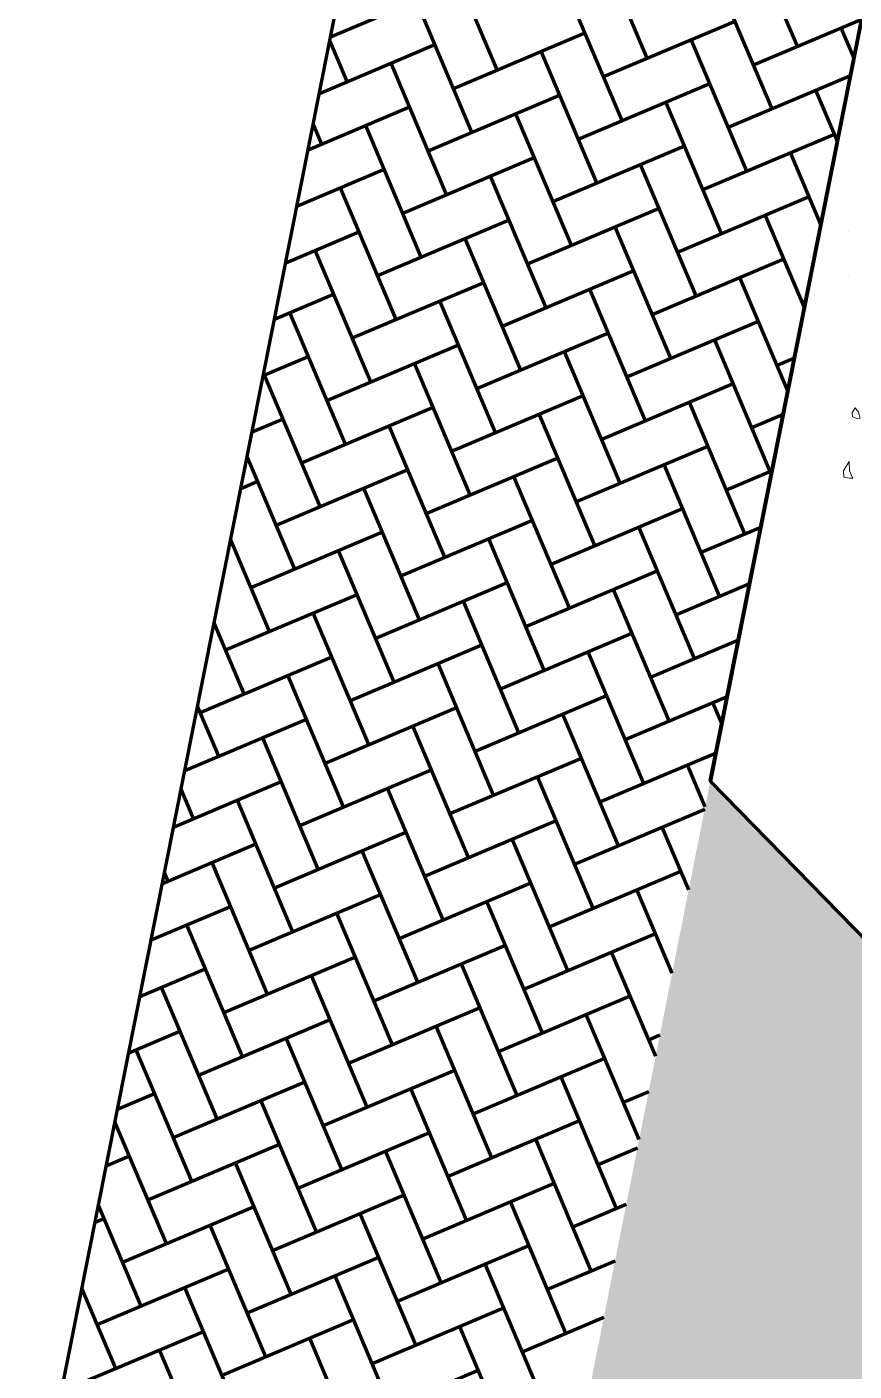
# Model space of a CAD drawing. Header units: millimetres. Extents: x 111 to 1506, y 14 to 566.
# Drawn here: x 219.59 to 222.79, y 190.97 to 196.16 of the extents above; entities that cross this region are included whole.
import ezdxf

# ---------------------------------------------------------------- set-up
doc = ezdxf.new("R2010")
doc.units = ezdxf.units.MM
doc.linetypes.add('ACAD_ISO04W100', pattern=[30, 24, -3, 0, -3])
doc.layers.add('ARBOLES', color=78, linetype='Continuous', lineweight=5)
doc.layers.add('G', color=254, linetype='Continuous', lineweight=5)

# ---------------------------------------------------------------- blocks, each defined once
blk = doc.blocks.new('E1E')
at = {"layer": 'ARBOLES', "ltscale": 0.2}
for p, q in [((97.1546, 58.0293), (97.1546, 58.0293)), ((97.2321, 57.8433), (97.2321, 57.8433))]:
    blk.add_line(p, q, dxfattribs=at)
for points in [[(96.7937, 58.9028), (96.8226, 58.9079), (96.8342, 58.8819), (96.8255, 58.8313), (96.8082, 58.8703), (96.7807, 58.897)], [(96.8676, 58.6318), (96.89, 58.634), (96.8987, 58.6144), (96.8944, 58.5891), (96.8727, 58.6029), (96.8546, 58.626)]]:
    blk.add_lwpolyline(points, close=True, dxfattribs=at)

msp = doc.modelspace()

# ---------------------------------------------------------------- hatches: boundary and pattern name
at = {"layer": 'G', "lineweight": 100, "ltscale": 1000}
h = msp.add_hatch(dxfattribs=at)
h.set_pattern_fill('AR-HBONE', color=256, scale=0.046, angle=-22.08523, style=0)
h.set_pattern_definition([(22.914772, (777.23143, 1670.63463), (0.097837146, 0.241122153), [0.552, -0.184]), (112.914772, (777.40091, 1670.70627), (0.097837146, 0.241122153), [0.552, -0.184])])
edge = h.paths.add_edge_path()
edge.add_line((221.74739, 201.07699), (222.24177, 203.56684))
edge.add_line((222.24177, 203.56684), (283.25265, 176.18215))
edge.add_line((283.25265, 176.18215), (282.61554, 174.27589))
edge.add_line((282.61554, 174.27589), (222.04443, 201.46319))
h = msp.add_hatch(dxfattribs=at)
h.set_pattern_fill('AR-HBONE', color=256, scale=0.046, angle=-22.08523, style=0)
h.set_pattern_definition([(22.914772, (797.12783, 1599.99595), (0.097837146, 0.241122153), [0.552, -0.184]), (112.914772, (797.29731, 1600.0676), (0.097837146, 0.241122153), [0.552, -0.184])])
h.paths.add_polyline_path([(326.50652, 83.72907), (327.08509, 85.9982), (222.22982, 193.24791), (221.75785, 190.86976)])

# ---------------------------------------------------------------- linework, layer by layer
msp.add_line((200.7159, 95.15598), (222.24177, 203.56684))
at = {"lineweight": 100, "ltscale": 1000}
for p, q in [((214.21643, 163.19138), (222.24177, 203.56684)), ((223.71382, 200.71388), (222.23028, 193.24744)), ((223.71382, 200.71388), (222.23028, 193.24744))]:
    msp.add_line(p, q, dxfattribs=at)
at = {"linetype": 'ACAD_ISO04W100', "ltscale": 1000}
msp.add_line((222.22982, 193.24791), (233.59286, 181.6254), dxfattribs=at)
at = {"lineweight": 100, "ltscale": 1000}
for points in [[(222.22982, 193.24791), (223.71382, 200.71388), (239.20693, 193.75981)], [(222.22982, 193.24791), (223.71382, 200.71388), (239.20693, 193.75981)], [(233.59286, 181.6254), (222.22982, 193.24791), (223.71382, 200.71388), (239.20693, 193.75981), (233.59286, 181.6254)], [(233.59286, 181.6254), (222.22982, 193.24791)]]:
    msp.add_lwpolyline(points, dxfattribs=at)
at = {"layer": 'G', "linetype": 'Continuous', "lineweight": 100, "ltscale": 1000}
for p, q in [((222.56655, 196.08651), (222.35163, 196.59495)), ((221.98647, 196.04106), (221.77154, 196.5495)), ((221.40639, 195.99562), (221.19146, 196.50406)), ((222.46872, 195.84539), (222.25379, 196.35383)), ((220.76214, 196.12281), (221.26311, 196.33458)), ((221.88863, 195.79994), (221.67371, 196.30838)), ((221.30855, 195.75449), (221.09363, 196.26293)), ((221.81699, 195.96942), (222.32543, 196.18435)), ((222.39707, 196.01487), (222.81528, 196.19165)), ((222.78541, 196.04134), (222.73603, 196.15815)), ((220.71879, 195.90472), (221.16527, 196.09345)), ((220.82631, 195.95017), (220.75932, 196.10864)), ((221.23691, 195.92397), (221.74535, 196.1389)), ((222.37088, 195.60427), (222.15595, 196.11271)), ((221.7908, 195.55882), (221.57587, 196.06726)), ((221.21072, 195.51337), (220.99579, 196.02181)), ((221.71915, 195.7283), (222.22759, 195.94323)), ((222.29924, 195.77375), (222.77195, 195.97357)), ((221.13907, 195.68285), (221.64751, 195.89778)), ((222.72154, 195.71987), (222.6382, 195.91703)), ((220.67544, 195.68663), (221.06743, 195.85233)), ((222.27304, 195.36315), (222.05811, 195.87158)), ((220.72847, 195.70905), (220.69543, 195.78721)), ((221.11288, 195.27225), (220.89795, 195.78069)), ((221.69296, 195.3177), (221.47803, 195.82614)), ((222.2014, 195.53263), (222.70984, 195.74755)), ((221.62132, 195.48718), (222.12976, 195.7021)), ((222.65767, 195.3984), (222.54036, 195.67591)), ((221.04124, 195.44173), (221.54968, 195.65666)), ((222.1752, 195.12202), (221.96028, 195.63046)), ((220.63209, 195.46854), (220.96959, 195.61121)), ((221.59512, 195.07658), (221.3802, 195.58501)), ((221.01504, 195.03113), (220.80011, 195.53957)), ((222.10356, 195.2915), (222.612, 195.50643)), ((220.9434, 195.20061), (221.45184, 195.41553)), ((221.52348, 195.24606), (222.03192, 195.46098)), ((222.59379, 195.07694), (222.44252, 195.43479)), ((220.58874, 195.25045), (220.87176, 195.37009)), ((222.07737, 194.8809), (221.86244, 195.38934)), ((221.49729, 194.83545), (221.28236, 195.34389)), ((220.9172, 194.79001), (220.70228, 195.29844)), ((222.00572, 195.05038), (222.51416, 195.26531)), ((221.42564, 195.00493), (221.93408, 195.21986)), ((220.84556, 194.95949), (221.354, 195.17441)), ((222.52992, 194.75547), (222.34468, 195.19367)), ((220.54539, 195.03236), (220.77392, 195.12896)), ((221.39945, 194.59433), (221.18452, 195.10277)), ((221.97953, 194.63978), (221.7646, 195.14822)), ((220.81937, 194.54888), (220.60444, 195.05732)), ((222.58581, 195.09583), (222.59862, 195.10125)), ((221.90789, 194.80926), (222.41633, 195.02419)), ((221.32781, 194.76381), (221.83625, 194.97874)), ((222.46177, 194.4441), (222.24685, 194.95254)), ((220.74772, 194.71836), (221.25616, 194.93329)), ((221.88169, 194.39866), (221.66677, 194.9071)), ((220.50204, 194.81427), (220.67608, 194.88784)), ((221.30161, 194.35321), (221.08668, 194.86165)), ((222.48797, 194.85471), (222.55529, 194.88317)), ((220.72153, 194.30776), (220.5066, 194.8162)), ((221.81005, 194.56814), (222.31849, 194.78306)), ((220.64989, 194.47724), (221.15833, 194.69217)), ((221.22997, 194.52269), (221.73841, 194.73762)), ((222.36394, 194.20298), (222.14901, 194.71142)), ((220.45869, 194.59618), (220.57824, 194.64672)), ((221.78386, 194.15753), (221.56893, 194.66597)), ((222.39013, 194.61358), (222.51196, 194.66508)), ((221.20377, 194.11209), (220.98885, 194.62053)), ((221.71221, 194.32701), (222.22065, 194.54194)), ((220.62369, 194.06664), (220.43987, 194.50149)), ((221.13213, 194.28157), (221.64057, 194.49649)), ((220.55205, 194.23612), (221.06049, 194.45105)), ((222.2661, 193.96186), (222.05117, 194.4703)), ((222.29229, 194.37246), (222.46863, 194.447)), ((220.41534, 194.37809), (220.48041, 194.4056)), ((221.10594, 193.87096), (220.89101, 194.3794)), ((221.68602, 193.91641), (221.47109, 194.42485)), ((221.61438, 194.08589), (222.12282, 194.30082)), ((221.03429, 194.04044), (221.54273, 194.25537)), ((222.16826, 193.72074), (221.95334, 194.22918)), ((222.19446, 194.13134), (222.4253, 194.22892)), ((220.52586, 193.82552), (220.37598, 194.18006)), ((220.45421, 193.995), (220.96265, 194.20992)), ((221.58818, 193.67529), (221.37325, 194.18373)), ((220.37199, 194.16), (220.38257, 194.16448)), ((221.0081, 193.62984), (220.79317, 194.13828)), ((220.93646, 193.79932), (221.4449, 194.01425)), ((221.51654, 193.84477), (222.02498, 194.0597)), ((222.09662, 193.89022), (222.38197, 194.01084)), ((220.35638, 193.75387), (220.86482, 193.9688)), ((222.07043, 193.47962), (221.8555, 193.98806)), ((221.49034, 193.43417), (221.27542, 193.94261)), ((220.42802, 193.58439), (220.31209, 193.85864)), ((220.91026, 193.38872), (220.69534, 193.89716)), ((221.4187, 193.60365), (221.92714, 193.81858)), ((220.83862, 193.5582), (221.34706, 193.77313)), ((221.99878, 193.6491), (222.33863, 193.79276)), ((222.3383, 193.79107), (222.33774, 193.79238)), ((220.25854, 193.51275), (220.76698, 193.72768)), ((221.39251, 193.19305), (221.17758, 193.70148)), ((221.97259, 193.23849), (221.75766, 193.74693)), ((220.81243, 193.1476), (220.5975, 193.65604)), ((221.32086, 193.36253), (221.8293, 193.57745)), ((221.90095, 193.40797), (222.2953, 193.57468)), ((222.27442, 193.4696), (222.23991, 193.55126)), ((220.33018, 193.34327), (220.2482, 193.53721)), ((220.74078, 193.31708), (221.24922, 193.53201)), ((221.87475, 192.99737), (221.65982, 193.50581)), ((220.1986, 193.28765), (220.66914, 193.48656)), ((221.29467, 192.95192), (221.07974, 193.46036)), ((220.71459, 192.90648), (220.49966, 193.41491)), ((221.22303, 193.1214), (221.73147, 193.33633)), ((221.80311, 193.16685), (222.25197, 193.35659)), ((220.64295, 193.07596), (221.15139, 193.29088)), ((222.21055, 193.14813), (222.14207, 193.31014)), ((220.15525, 193.06956), (220.5713, 193.24544)), ((221.77691, 192.75625), (221.56199, 193.26469)), ((220.23234, 193.10215), (220.18431, 193.21578)), ((221.19683, 192.7108), (220.98191, 193.21924)), ((220.61675, 192.66535), (220.40182, 193.17379)), ((221.70527, 192.92573), (222.20864, 193.13851)), ((221.12519, 192.88028), (221.63363, 193.09521)), ((220.54511, 192.83483), (221.05355, 193.04976)), ((222.14668, 192.82666), (222.04423, 193.06901)), ((220.1119, 192.85147), (220.47347, 193.00431)), ((221.099, 192.46968), (220.88407, 192.97812)), ((221.67908, 192.51513), (221.46415, 193.02357)), ((220.51891, 192.42423), (220.30399, 192.93267)), ((220.13451, 192.86103), (220.12042, 192.89435)), ((221.60743, 192.68461), (222.11587, 192.89953)), ((221.02735, 192.63916), (221.53579, 192.85409)), ((222.0828, 192.5052), (221.94639, 192.82789)), ((220.44727, 192.59371), (220.95571, 192.80864)), ((221.58124, 192.27401), (221.36631, 192.78244)), ((220.06855, 192.63338), (220.37563, 192.76319)), ((221.00116, 192.22856), (220.78623, 192.737)), ((220.42108, 192.18311), (220.20615, 192.69155)), ((220.92952, 192.39804), (221.43796, 192.61296)), ((221.5096, 192.44348), (222.01804, 192.65841)), ((220.34943, 192.35259), (220.85787, 192.56752)), ((222.01893, 192.18373), (221.84856, 192.58677)), ((220.0252, 192.41529), (220.27779, 192.52207)), ((221.4834, 192.03288), (221.26848, 192.54132)), ((220.90332, 191.98744), (220.68839, 192.49587)), ((220.32324, 191.94199), (220.10831, 192.45043)), ((221.41176, 192.20236), (221.9202, 192.41729)), ((220.83168, 192.15691), (221.34012, 192.37184)), ((220.2516, 192.11147), (220.76004, 192.32639)), ((221.38557, 191.79176), (221.17064, 192.3002)), ((221.95506, 191.86226), (221.75072, 192.34565)), ((219.98185, 192.1972), (220.17995, 192.28095)), ((220.80548, 191.74631), (220.59056, 192.25475)), ((221.99184, 192.24781), (222.03531, 192.26619)), ((220.2254, 191.70087), (220.01048, 192.2093)), ((221.31392, 191.96124), (221.82236, 192.17617)), ((220.73384, 191.91579), (221.24228, 192.13072)), ((221.86781, 191.59609), (221.65288, 192.10453)), ((219.9385, 191.97912), (220.08212, 192.03982)), ((220.15376, 191.87034), (220.6622, 192.08527)), ((221.28773, 191.55064), (221.0728, 192.05908)), ((221.894, 192.00669), (221.99198, 192.04811)), ((220.70765, 191.50519), (220.49272, 192.01363)), ((221.21609, 191.72012), (221.72453, 191.93505)), ((220.12757, 191.45974), (219.92875, 191.93006)), ((220.636, 191.67467), (221.14444, 191.8896)), ((220.05592, 191.62922), (220.56436, 191.84415)), ((221.76997, 191.35496), (221.55505, 191.8634)), ((221.79617, 191.76557), (221.94865, 191.83002)), ((219.89515, 191.76103), (219.98428, 191.7987)), ((221.18989, 191.30952), (220.97496, 191.81796)), ((220.60981, 191.26407), (220.39488, 191.77251)), ((221.11825, 191.479), (221.62669, 191.69392)), ((220.53817, 191.43355), (221.04661, 191.64848)), ((221.67214, 191.11384), (221.45721, 191.62228)), ((220.02973, 191.21862), (219.86486, 191.60863)), ((219.95809, 191.3881), (220.46652, 191.60303)), ((221.09205, 191.06839), (220.87713, 191.57683)), ((221.69833, 191.52444), (221.90532, 191.61194)), ((219.85181, 191.54294), (219.88644, 191.55758)), ((220.51197, 191.02295), (220.29705, 191.53139)), ((221.02041, 191.23787), (221.52885, 191.4528)), ((219.86025, 191.14698), (220.36869, 191.36191)), ((220.44033, 191.19243), (220.94877, 191.40735)), ((221.5743, 190.87272), (221.35937, 191.38116)), ((221.60049, 191.28332), (221.86199, 191.39386)), ((220.99422, 190.82727), (220.77929, 191.33571)), ((219.93189, 190.9775), (219.80097, 191.2872)), ((220.41414, 190.78182), (220.19921, 191.29026)), ((220.92257, 190.99675), (221.43101, 191.21168)), ((220.34249, 190.9513), (220.85093, 191.16623)), ((221.50266, 191.0422), (221.81866, 191.17578)), ((219.76241, 190.90586), (220.27085, 191.12078)), ((221.47646, 190.6316), (221.26153, 191.14004)), ((220.89638, 190.58615), (220.68145, 191.09459)), ((220.3163, 190.5407), (220.10137, 191.04914)), ((220.82474, 190.75563), (221.33318, 190.97056))]:
    msp.add_line(p, q, dxfattribs=at)

# ---------------------------------------------------------------- block references
at = {"layer": 'ARBOLES', "color": 0, "xscale": 0.8310831642732954, "yscale": 0.8310831642732954, "zscale": 0.8310831642732954, "rotation": 157.9147716791316}
msp.add_blockref('E1E', (315.71618, 209.53273), dxfattribs=at)

doc.saveas('drawing.dxf')
